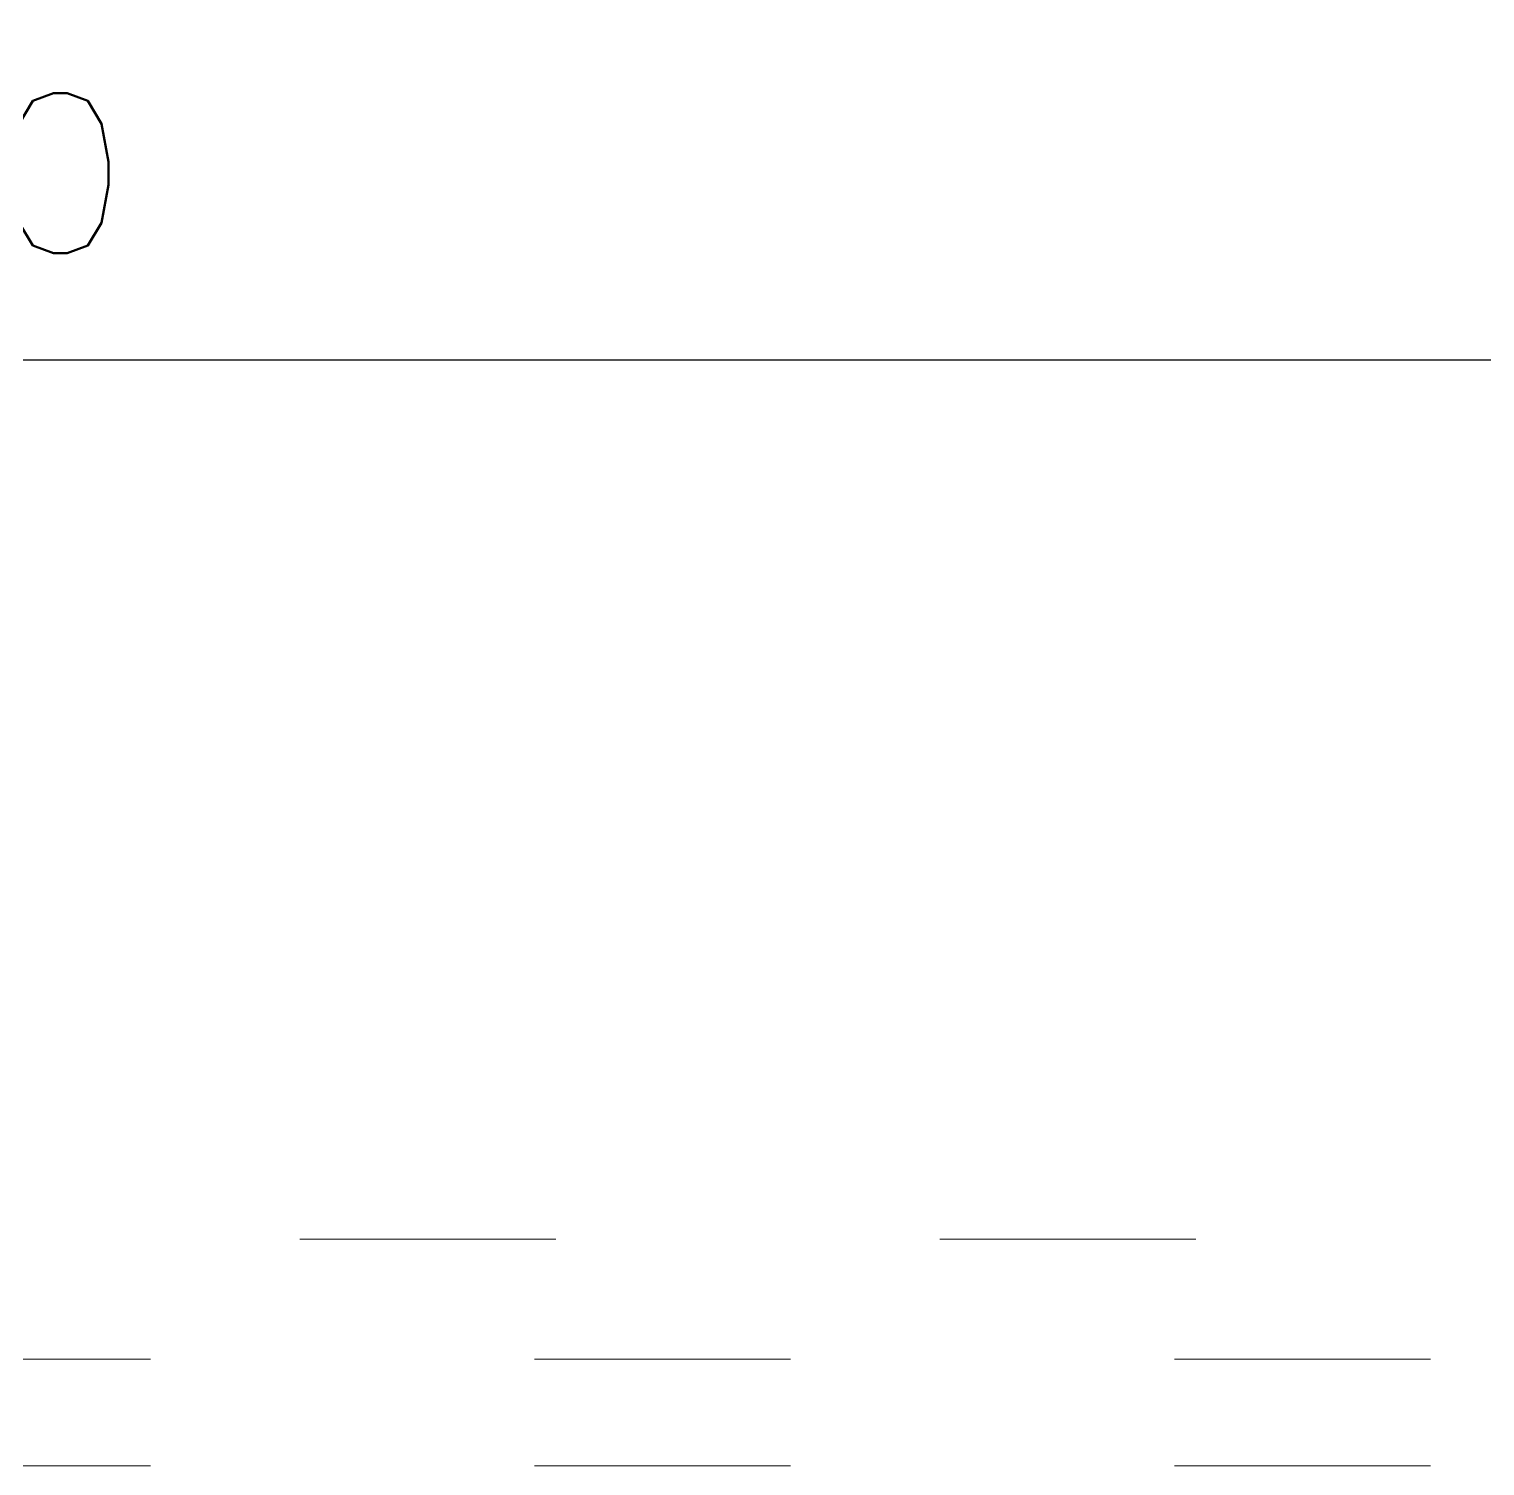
# Model space of a CAD drawing. Header units: millimetres. Extents: x 1.3 to 31, y -9.1 to 13.1.
# Drawn here: x 9.737 to 10.419, y 6.922 to 7.595 of the extents above; entities that cross this region are included whole.
import ezdxf

# ---------------------------------------------------------------- set-up
doc = ezdxf.new("R2010")
doc.units = ezdxf.units.MM
doc.linetypes.add('ACAD_ISO03W100', pattern=[30, 12, -18])
doc.layers.get('Defpoints').update_dxf_attribs({"color": 6, "lineweight": 5})
doc.layers.add('LCOTAS', color=7, linetype='Continuous', lineweight=5)
doc.layers.add('LPROYECCION', color=7, linetype='ACAD_ISO03W100', lineweight=5)
doc.styles.add('50-NOTAS', font='romans.shx', dxfattribs={"height": 0.075})
doc.dimstyles.new('DIM-50-PLANTA', dxfattribs={"dimscale": 0.05, "dimtxt": 0.075, "dimasz": 1.5, "dimexe": 1, "dimexo": 1, "dimgap": 1, "dimtad": 1, "dimzin": 4, "dimdsep": 46, "dimtxsty": '50-NOTAS', "dimblk": 'ARCHTICK', "dimcen": 25, "dimclrd": 9, "dimclre": 9, "dimclrt": 7, "dimadec": 0, "dimazin": 0, "dimtfac": 1, "dimtmove": 2, "dimatfit": 3, "dimfxl": 1, "dimfxlon": 1, "dimtolj": 1, "dimtzin": 0, "dimarcsym": 0})

# ---------------------------------------------------------------- blocks, each defined once
blk = doc.blocks.new('_ArchTick')
at = {"color": 0, "linetype": 'ByBlock', "const_width": 0.15}
blk.add_lwpolyline([(-0.5, -0.5), (0.5, 0.5)], dxfattribs=at)
blk = doc.blocks.new('*D37')
at = {"layer": 'Defpoints', "color": 0, "transparency": 16777216}
for p in [(15.57402, 8.10389), (3.79902, 7.02787), (15.57402, 7.02787)]:
    blk.add_point(p, dxfattribs=at)
at = {"layer": 'LCOTAS', "color": 9, "lineweight": -2, "transparency": 16777216}
for p, q in [((3.79902, 8.05389), (3.79902, 8.15389)), ((15.57402, 8.05389), (15.57402, 8.15389)), ((3.79902, 8.10389), (15.57402, 8.10389))]:
    blk.add_line(p, q, dxfattribs=at)
at = {"layer": 'LCOTAS', "color": 9, "lineweight": -2, "transparency": 16777216, "xscale": 0.075, "yscale": 0.075, "zscale": 0.075, "rotation": 180}
blk.add_blockref('_ArchTick', (3.79902, 8.10389), dxfattribs=at)
at = {"layer": 'LCOTAS', "color": 9, "lineweight": -2, "transparency": 16777216, "xscale": 0.075, "yscale": 0.075, "zscale": 0.075}
blk.add_blockref('_ArchTick', (15.57402, 8.10389), dxfattribs=at)
at = {"layer": 'LCOTAS', "color": 7, "lineweight": 5, "transparency": 16777216, "insert": (9.68652, 8.19139), "char_height": 0.075, "attachment_point": 5, "style": '50-NOTAS'}
blk.add_mtext('\\A1;11.78', dxfattribs=at)
blk = doc.blocks.new('*D38')
at = {"layer": 'Defpoints', "color": 0, "transparency": 16777216}
for p in [(11.62152, 7.44002), (7.72152, 7.02787), (11.62152, 7.02787)]:
    blk.add_point(p, dxfattribs=at)
at = {"layer": 'LCOTAS', "color": 9, "lineweight": -2, "transparency": 16777216}
for p, q in [((7.72152, 7.39002), (7.72152, 7.49002)), ((11.62152, 7.39002), (11.62152, 7.49002)), ((7.72152, 7.44002), (11.62152, 7.44002))]:
    blk.add_line(p, q, dxfattribs=at)
at = {"layer": 'LCOTAS', "color": 9, "lineweight": -2, "transparency": 16777216, "xscale": 0.075, "yscale": 0.075, "zscale": 0.075, "rotation": 180}
blk.add_blockref('_ArchTick', (7.72152, 7.44002), dxfattribs=at)
at = {"layer": 'LCOTAS', "color": 9, "lineweight": -2, "transparency": 16777216, "xscale": 0.075, "yscale": 0.075, "zscale": 0.075}
blk.add_blockref('_ArchTick', (11.62152, 7.44002), dxfattribs=at)
at = {"layer": 'LCOTAS', "color": 7, "lineweight": 5, "transparency": 16777216, "insert": (9.67152, 7.52752), "char_height": 0.075, "attachment_point": 5, "style": '50-NOTAS'}
blk.add_mtext('\\A1;3.90', dxfattribs=at)

msp = doc.modelspace()

# ---------------------------------------------------------------- linework, layer by layer
at = {"layer": 'LPROYECCION', "color": 252, "ltscale": 0.01, "true_color": 0x939598}
msp.add_line((11.78402, 7.02787), (7.57402, 7.02787), dxfattribs=at)
for points in [[(7.57402, 6.97154), (11.78402, 6.97154)], [(7.57402, 6.92154), (11.78402, 6.92154)]]:
    msp.add_lwpolyline(points, dxfattribs=at)

# ---------------------------------------------------------------- dimensions: what is measured, and where the dimension line sits
at = {"layer": 'LCOTAS', "lineweight": 5}
for base, p1, p2, picture, middle in [((15.574023484, 8.1038907872), (3.799023484, 7.0278722562), (15.574023484, 7.0278722562), '*D37', (9.686523484, 8.1913907872)), ((11.62152, 7.44002), (7.72152, 7.02787), (11.62152, 7.02787), '*D38', (9.67152, 7.52752))]:
    dim = msp.add_linear_dim(base=base, p1=p1, p2=p2, dimstyle='DIM-50-PLANTA', dxfattribs=at)
    dim.commit()
    dim.dimension.update_dxf_attribs({"geometry": picture, "text_midpoint": middle})

doc.saveas('drawing.dxf')
